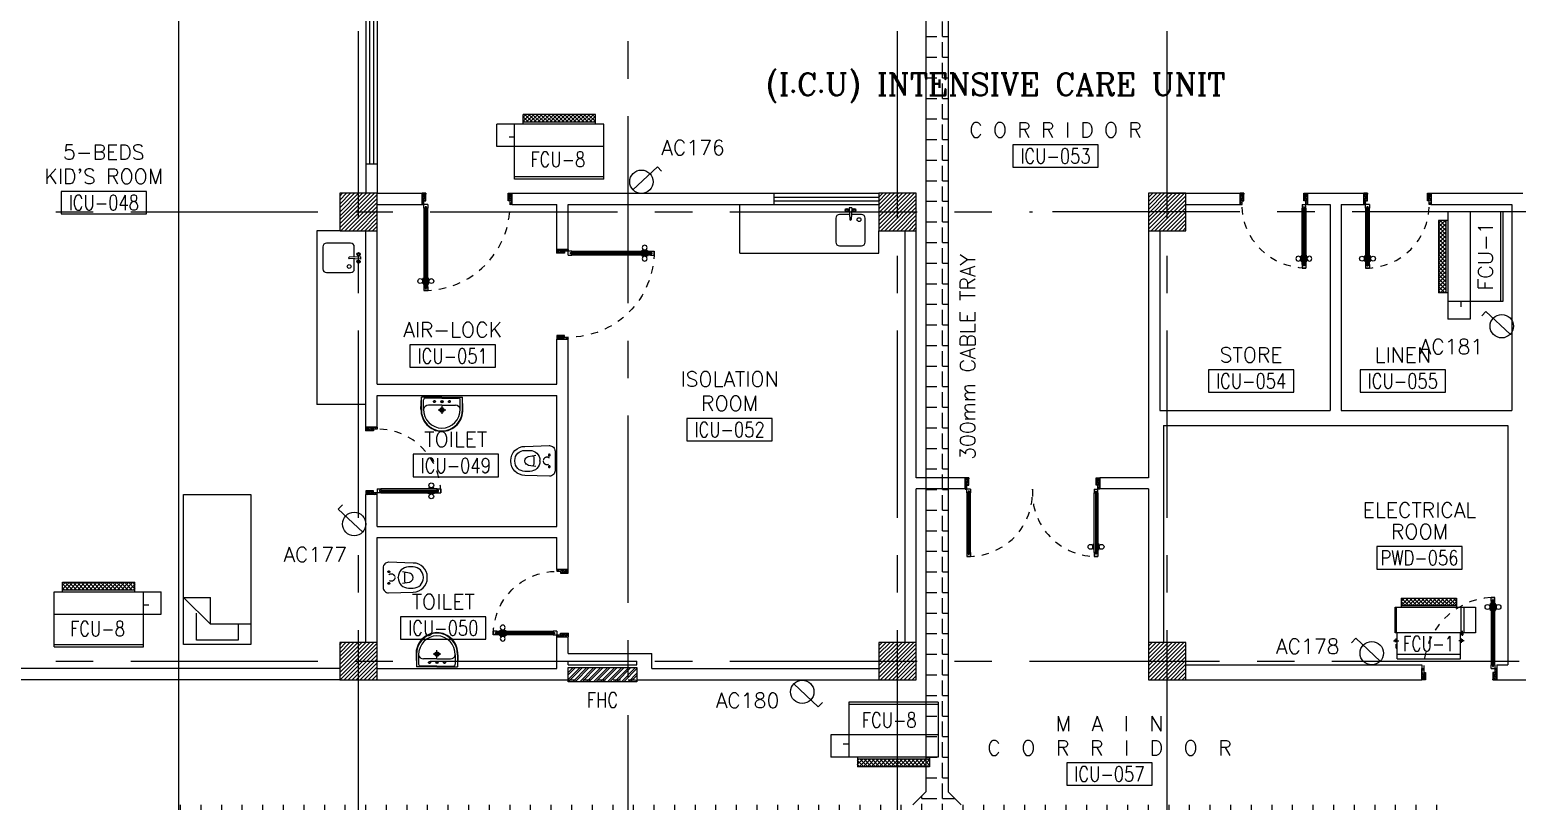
# Model space of a CAD drawing. Extents: x -0.4 to 91.9, y -1.1 to 78.4.
# Drawn here: x 55 to 74.86, y 35.1 to 45.4 of the extents above; entities that cross this region are included whole.
import ezdxf
from ezdxf.enums import TextEntityAlignment as Align

# ---------------------------------------------------------------- set-up
doc = ezdxf.new("R2010")
doc.units = 0
doc.header["$MEASUREMENT"] = 0
for name, pattern in [('CENTERX2', [4, 2.5, -0.5, 0.5, -0.5]), ('DASHED', [0.75, 0.5, -0.25]), ('HIDDEN', [0.375, 0.25, -0.125]), ('HIDDEN2', [0.1875, 0.125, -0.0625])]:
    doc.linetypes.add(name, pattern=pattern)
doc.layers.get('0').update_dxf_attribs({"color": 11, "linetype": 'CONTINUOUS'})
for name, color, linetype in [('ALM', 11, 'CONTINUOUS'), ('AXES', 11, 'CENTERX2'), ('COL', 11, 'CONTINUOUS'), ('DOOR', 11, 'CONTINUOUS'), ('E-SOCKETS', 4, 'CONTINUOUS'), ('E-TRAY', 2, 'CONTINUOUS'), ('FCU', 7, 'CONTINUOUS'), ('FHC', 11, 'CONTINUOUS'), ('FIX', 11, 'CONTINUOUS'), ('FUR', 11, 'CONTINUOUS'), ('HAT', 11, 'CONTINUOUS'), ('NON-MEDICAL', 11, 'CONTINUOUS'), ('RM-BOX', 11, 'CONTINUOUS'), ('RM-NAME', 11, 'CONTINUOUS'), ('RM-NO', 11, 'CONTINUOUS'), ('SUNI-FUR', 11, 'CONTINUOUS'), ('TEXTN', 2, 'CONTINUOUS'), ('WALL', 11, 'CONTINUOUS'), ('WIN', 11, 'CONTINUOUS')]:
    doc.layers.add(name, color=color, linetype=linetype)
doc.styles.add('ROMANC', font='romanc', dxfattribs={"height": 0.1})
doc.styles.add('ROMANS', font='ROMANS.shx', dxfattribs={"width": 0.6})
pattern_1 = [(0, (-275968.1855, -57293.01293), (0, 0.275), [0.2, -0.075]), (90, (-275968.1855, -57293.01293), (-0.275, 2e-17), [0.2, -0.075])]

# ---------------------------------------------------------------- blocks, each defined once
blk = doc.blocks.new('RM1')
at = {"layer": 'RM-BOX'}
blk.add_lwpolyline([(570, -200), (-570, -200), (-570, -500), (570, -500)], close=True, dxfattribs=at)
at = {"layer": 'RM-NAME', "style": 'ROMANS'}
for tag, p in [('ROOMNAME1', (0, 324)), ('ROOMNAME2', (0, 0))]:
    blk.add_attdef(tag, text='', height=200, dxfattribs=at).set_placement(p, align=Align.MIDDLE)
at = {"layer": 'RM-NO', "style": 'ROMANS', "width": 0.8}
blk.add_attdef('ROOMNO', text='', height=200, dxfattribs=at).set_placement((0, -350), align=Align.MIDDLE)
blk = doc.blocks.new('*X17')
at = {"color": 0}
for p, q in [((80579, 149522), (81047, 149990)), ((80579, 149575), (80994, 149990)), ((80579, 149628), (80941, 149990)), ((80579, 149681), (80888, 149990)), ((80579, 149734), (80835, 149990)), ((80579, 149787), (80782, 149990)), ((80579, 149840), (80729, 149990)), ((80579, 149893), (80676, 149990)), ((80579, 149946), (80623, 149990)), ((80600, 149490), (81079, 149969)), ((80653, 149490), (81079, 149916)), ((80706, 149490), (81079, 149863)), ((80759, 149490), (81079, 149810)), ((80812, 149490), (81079, 149757)), ((80865, 149490), (81079, 149704)), ((80918, 149490), (81079, 149651)), ((80971, 149490), (81079, 149598)), ((81024, 149490), (81079, 149545)), ((81077, 149490), (81079, 149492))]:
    blk.add_line(p, q, dxfattribs=at)
blk = doc.blocks.new('*X16')
at = {"color": 0}
for p, q in [((84179, 149516), (84653, 149990)), ((84179, 149569), (84600, 149990)), ((84179, 149622), (84547, 149990)), ((84179, 149675), (84494, 149990)), ((84179, 149728), (84441, 149990)), ((84179, 149781), (84388, 149990)), ((84179, 149834), (84335, 149990)), ((84179, 149887), (84282, 149990)), ((84179, 149940), (84229, 149990)), ((84206, 149490), (84679, 149963)), ((84259, 149490), (84679, 149910)), ((84312, 149490), (84679, 149857)), ((84365, 149490), (84679, 149804)), ((84418, 149490), (84679, 149751)), ((84471, 149490), (84679, 149698)), ((84524, 149490), (84679, 149645)), ((84577, 149490), (84679, 149592)), ((84630, 149490), (84679, 149539))]:
    blk.add_line(p, q, dxfattribs=at)
blk = doc.blocks.new('*X15')
at = {"color": 0}
for p, q in [((80579, 155515), (81054, 155990)), ((80579, 155568), (81001, 155990)), ((80579, 155621), (80948, 155990)), ((80579, 155674), (80895, 155990)), ((80579, 155727), (80842, 155990)), ((80579, 155780), (80789, 155990)), ((80579, 155833), (80736, 155990)), ((80579, 155886), (80683, 155990)), ((80579, 155939), (80630, 155990)), ((80607, 155490), (81079, 155962)), ((80660, 155490), (81079, 155909)), ((80713, 155490), (81079, 155856)), ((80766, 155490), (81079, 155803)), ((80819, 155490), (81079, 155750)), ((80872, 155490), (81079, 155697)), ((80925, 155490), (81079, 155644)), ((80978, 155490), (81079, 155591)), ((81031, 155490), (81079, 155538))]:
    blk.add_line(p, q, dxfattribs=at)
blk = doc.blocks.new('*X14')
at = {"color": 0}
for p, q in [((84179, 155509), (84660, 155990)), ((84179, 155562), (84607, 155990)), ((84179, 155615), (84554, 155990)), ((84179, 155668), (84501, 155990)), ((84179, 155721), (84448, 155990)), ((84179, 155774), (84395, 155990)), ((84179, 155827), (84342, 155990)), ((84179, 155880), (84289, 155990)), ((84179, 155933), (84236, 155990)), ((84179, 155986), (84183, 155990)), ((84213, 155490), (84679, 155956)), ((84266, 155490), (84679, 155903)), ((84319, 155490), (84679, 155850)), ((84372, 155490), (84679, 155796)), ((84426, 155490), (84679, 155743)), ((84479, 155490), (84679, 155690)), ((84532, 155490), (84679, 155637)), ((84585, 155490), (84679, 155584)), ((84638, 155490), (84679, 155531))]:
    blk.add_line(p, q, dxfattribs=at)
blk = doc.blocks.new('COL50')
at = {"layer": 'COL'}
blk.add_lwpolyline([(-250, 250), (-250, -250), (250, -250), (250, 250)], close=True, dxfattribs=at)
blk = doc.blocks.new('DOOR90')
at = {"layer": 'DOOR', "color": 0, "linetype": 'ByBlock'}
for p, q in [((-150, 0), (-150, -25)), ((-150, 0), (0, 0)), ((0, -50), (0, 0)), ((-1000, -25), (-1000, -75)), ((-1000, -75), (-1000, -25)), ((-950, -25), (-1000, -25)), ((-950, -75), (-1000, -75)), ((-970, -42), (-970, -58)), ((-950, -42), (-970, -42)), ((-950, -58), (-970, -58)), ((-950, -25), (-950, -42)), ((-950, -58), (-950, -75)), ((-918, -25), (-918, -18)), ((-828, -18), (-918, -18)), ((-918, -75), (-918, -82)), ((-828, -82), (-918, -82)), ((-905, -18), (-905, -9)), ((-905, -9), (-840, -9)), ((-905, -18), (-840, -18)), ((-905, -82), (-905, -91)), ((-905, -82), (-840, -82)), ((-905, -91), (-840, -91)), ((-840, -18), (-840, -9)), ((-840, -82), (-840, -91)), ((-828, -25), (-828, -18)), ((-828, -75), (-828, -82)), ((-200, -42), (-200, -25)), ((-200, -25), (-150, -25)), ((-180, -42), (-200, -42)), ((-200, -75), (-200, -58)), ((-200, -58), (-180, -58)), ((-150, -75), (-200, -75)), ((-180, -58), (-180, -42)), ((-150, -75), (-150, -25)), ((-150, -25), (-100, -25)), ((-100, -25), (-100, -50)), ((-100, -50), (0, -50)), ((-150, -900), (-150, -875)), ((-150, -875), (-100, -875)), ((0, -900), (-150, -900)), ((-150, -900), (0, -900)), ((-100, -850), (0, -850)), ((-100, -875), (-100, -850)), ((0, -850), (0, -900))]:
    blk.add_line(p, q, dxfattribs=at)
at = {"layer": 'DOOR', "color": 9, "linetype": 'ByBlock'}
for p, q in [((0, -50), (-114, 0)), ((0, -50), (-40, 0)), ((0, -50), (-100, -37)), ((0, -850), (-114, -900)), ((0, -850), (-100, -863)), ((0, -850), (-40, -900))]:
    blk.add_line(p, q, dxfattribs=at)
at = {"layer": 'DOOR', "linetype": 'ByBlock'}
for p, q in [((-200, -25), (-950, -25)), ((-200, -42), (-950, -42)), ((-200, -58), (-950, -58)), ((-950, -75), (-200, -75))]:
    blk.add_line(p, q, dxfattribs=at)
at = {"layer": 'DOOR', "color": 0, "linetype": 'ByBlock'}
for centre in [(-873, 24), (-873, -124)]:
    blk.add_circle(centre, 32.4, dxfattribs=at)
at = {"layer": 'DOOR', "color": 9, "linetype": 'ByBlock'}
for centre, radius, start, end in [((0, -50), 154, 161.1053, 166.2858), ((0, -50), 134, 158.1598, 169.28), ((0, -50), 94.4, 148.0182, 180), ((0, -50), 74.4, 137.7764, 180), ((0, -50), 114, 154.0838, 167.3774), ((0, -50), 54.4, 113.2074, 180), ((0, -50), 34.4, 90, 180), ((0, -50), 14.4, 90, 180), ((0, -850), 154, 193.7142, 198.8947), ((0, -850), 134, 190.72, 201.8402), ((0, -850), 94.4, 180, 211.9818), ((0, -850), 74.4, 180, 222.2236), ((0, -850), 54.4, 180, 246.7926), ((0, -850), 34.4, 180, 270), ((0, -850), 14.4, 180, 270)]:
    blk.add_arc(centre, radius, start, end, dxfattribs=at)
at = {"layer": 'DOOR', "linetype": 'HIDDEN', "ltscale": 0.5}
blk.add_arc((-150, -25), 850, 180, 270, dxfattribs=at)
blk = doc.blocks.new('A$C272A55A0')
at = {"layer": 'DOOR', "color": 0, "linetype": 'ByBlock'}
for p, q in [((0, 900), (0, 1050)), ((50, 1050), (0, 1050)), ((50, 950), (50, 1050)), ((1750, 950), (1750, 1050)), ((1750, 1050), (1800, 1050)), ((1800, 1050), (1800, 900)), ((0, 900), (25, 900)), ((25, 950), (50, 950)), ((25, 900), (25, 950)), ((75, 900), (25, 900)), ((25, 850), (25, 900)), ((42, 850), (25, 850)), ((58, 870), (42, 870)), ((42, 870), (42, 850)), ((58, 850), (58, 870)), ((75, 850), (58, 850)), ((75, 900), (75, 850)), ((1725, 900), (1775, 900)), ((1725, 900), (1725, 850)), ((1725, 850), (1742, 850)), ((1742, 870), (1758, 870)), ((1742, 850), (1742, 870)), ((1775, 950), (1750, 950)), ((1758, 870), (1758, 850)), ((1758, 850), (1775, 850)), ((1775, 900), (1775, 950)), ((1800, 900), (1775, 900)), ((1775, 850), (1775, 900)), ((25, 50), (42, 50)), ((25, 50), (25, 0)), ((25, 0), (75, 0)), ((75, 0), (25, 0)), ((42, 50), (42, 30)), ((42, 30), (58, 30)), ((58, 50), (75, 50)), ((58, 50), (58, 30)), ((75, 50), (75, 0)), ((1718, 160), (1709, 160)), ((1709, 95), (1709, 160)), ((1718, 95), (1709, 95)), ((1725, 173), (1718, 173)), ((1718, 173), (1718, 83)), ((1718, 95), (1718, 160)), ((1725, 83), (1718, 83)), ((1742, 50), (1725, 50)), ((1725, 50), (1725, 0)), ((1775, 0), (1725, 0)), ((1725, 0), (1775, 0)), ((1742, 50), (1742, 30)), ((1758, 30), (1742, 30)), ((1775, 50), (1758, 50)), ((1758, 50), (1758, 30)), ((1775, 173), (1782, 173)), ((1775, 83), (1782, 83)), ((1775, 50), (1775, 0)), ((1782, 173), (1782, 83)), ((1782, 160), (1791, 160)), ((1782, 95), (1782, 160)), ((1782, 95), (1791, 95)), ((1791, 95), (1791, 160))]:
    blk.add_line(p, q, dxfattribs=at)
at = {"layer": 'DOOR', "color": 9, "linetype": 'ByBlock'}
for p, q in [((50, 1050), (0, 1010)), ((50, 1050), (0, 937)), ((50, 1050), (37, 950)), ((1750, 1050), (1800, 1010)), ((1750, 1050), (1800, 937)), ((1750, 1050), (1763, 950))]:
    blk.add_line(p, q, dxfattribs=at)
at = {"layer": 'DOOR', "linetype": 'ByBlock'}
for p, q in [((25, 850), (25, 50)), ((42, 850), (42, 50)), ((58, 850), (58, 50)), ((75, 50), (75, 850)), ((1725, 50), (1725, 850)), ((1742, 850), (1742, 50)), ((1758, 850), (1758, 50)), ((1775, 850), (1775, 50))]:
    blk.add_line(p, q, dxfattribs=at)
at = {"layer": 'DOOR', "color": 0, "linetype": 'ByBlock'}
for centre in [(1676, 128), (1824, 128)]:
    blk.add_circle(centre, 32.4, dxfattribs=at)
at = {"layer": 'DOOR', "color": 9, "linetype": 'ByBlock'}
for centre, radius, start, end in [((50, 1050), 54.4, 203.2074, 270), ((50, 1050), 74.4, 227.7764, 270), ((50, 1050), 34.4, 180, 270), ((50, 1050), 14.4, 180, 270), ((1750, 1050), 14.4, 270, 0), ((1750, 1050), 34.4, 270, 0), ((1750, 1050), 54.4, 270, 336.7926), ((1750, 1050), 74.4, 270, 312.2236), ((50, 1050), 94.4, 238.0182, 270), ((50, 1050), 114, 244.0838, 257.3774), ((50, 1050), 134, 248.1598, 259.28), ((50, 1050), 154, 251.1053, 256.2858), ((1750, 1050), 94.4, 270, 301.9818), ((1750, 1050), 114, 282.6226, 295.9162), ((1750, 1050), 134, 280.72, 291.8402), ((1750, 1050), 154, 283.7142, 288.8947)]:
    blk.add_arc(centre, radius, start, end, dxfattribs=at)
at = {"layer": 'DOOR', "linetype": 'HIDDEN', "ltscale": 0.5}
for centre, start, end in [((50, 851), 268.3174, 3.2965), ((1750, 851), 176.7035, 271.6826)]:
    blk.add_arc(centre, 851, start, end, dxfattribs=at)
at = {"layer": 'WALL', "linetype": 'ByBlock'}
blk.add_line((1800, 900), (1800, 1050), dxfattribs=at)
blk = doc.blocks.new('*X44')
at = {"color": 0}
for p, q in [((73379, 149535), (73834, 149990)), ((73379, 149588), (73781, 149990)), ((73379, 149641), (73728, 149990)), ((73379, 149694), (73675, 149990)), ((73379, 149747), (73622, 149990)), ((73379, 149800), (73569, 149990)), ((73379, 149853), (73516, 149990)), ((73379, 149906), (73463, 149990)), ((73379, 149959), (73410, 149990)), ((73387, 149490), (73879, 149982)), ((73440, 149490), (73879, 149929)), ((73493, 149490), (73879, 149876)), ((73546, 149490), (73879, 149822)), ((73599, 149490), (73879, 149769)), ((73653, 149490), (73879, 149716)), ((73706, 149490), (73879, 149663)), ((73759, 149490), (73879, 149610)), ((73812, 149490), (73879, 149557)), ((73865, 149490), (73879, 149504))]:
    blk.add_line(p, q, dxfattribs=at)
blk = doc.blocks.new('*X41')
at = {"color": 0}
for p, q in [((73379, 155527), (73842, 155990)), ((73379, 155580), (73789, 155990)), ((73379, 155633), (73736, 155990)), ((73379, 155686), (73683, 155990)), ((73379, 155739), (73629, 155990)), ((73379, 155793), (73576, 155990)), ((73379, 155846), (73523, 155990)), ((73379, 155899), (73470, 155990)), ((73379, 155952), (73417, 155990)), ((73395, 155490), (73879, 155974)), ((73448, 155490), (73879, 155921)), ((73501, 155490), (73879, 155868)), ((73554, 155490), (73879, 155815)), ((73607, 155490), (73879, 155762)), ((73660, 155490), (73879, 155709)), ((73713, 155490), (73879, 155656)), ((73766, 155490), (73879, 155603)), ((73819, 155490), (73879, 155550)), ((73872, 155490), (73879, 155497))]:
    blk.add_line(p, q, dxfattribs=at)
blk = doc.blocks.new('DOOR100')
at = {"layer": 'DOOR', "color": 0, "linetype": 'ByBlock'}
for p, q in [((-82, 1205), (-91, 1205)), ((-91, 1205), (-91, 1140)), ((-75, 1218), (-82, 1218)), ((-82, 1128), (-82, 1218)), ((-82, 1205), (-82, 1140)), ((-25, 1300), (-75, 1300)), ((-75, 1300), (-25, 1300)), ((-75, 1250), (-75, 1300)), ((-58, 1250), (-75, 1250)), ((-42, 1270), (-58, 1270)), ((-58, 1250), (-58, 1270)), ((-42, 1250), (-42, 1270)), ((-25, 1250), (-42, 1250)), ((-25, 1250), (-25, 1300)), ((-25, 1218), (-18, 1218)), ((-18, 1128), (-18, 1218)), ((-18, 1205), (-9, 1205)), ((-18, 1205), (-18, 1140)), ((-9, 1205), (-9, 1140)), ((-82, 1140), (-91, 1140)), ((-75, 1128), (-82, 1128)), ((-25, 1128), (-18, 1128)), ((-18, 1140), (-9, 1140)), ((-75, 200), (-58, 200)), ((-75, 150), (-75, 200)), ((-58, 200), (-58, 180)), ((-42, 200), (-25, 200)), ((-42, 180), (-42, 200)), ((-25, 200), (-25, 150)), ((-1200, 0), (-1200, 150)), ((-1200, 150), (-1175, 150)), ((-1200, 150), (-1200, 0)), ((-1150, 0), (-1200, 0)), ((-1175, 150), (-1175, 100)), ((-1175, 100), (-1150, 100)), ((-1150, 100), (-1150, 0)), ((-75, 150), (-25, 150)), ((-58, 180), (-42, 180)), ((-50, 100), (-50, 0)), ((-25, 100), (-50, 100)), ((-50, 0), (0, 0)), ((0, 150), (-25, 150)), ((-25, 150), (-25, 100)), ((0, 150), (0, 0))]:
    blk.add_line(p, q, dxfattribs=at)
at = {"layer": 'DOOR', "linetype": 'ByBlock'}
for p, q in [((-75, 1250), (-75, 200)), ((-58, 200), (-58, 1250)), ((-42, 200), (-42, 1250)), ((-25, 200), (-25, 1250)), ((0, 0), (0, 150))]:
    blk.add_line(p, q, dxfattribs=at)
at = {"layer": 'DOOR', "color": 9, "linetype": 'ByBlock'}
for p, q in [((-1150, 0), (-1200, 114)), ((-1150, 0), (-1200, 40)), ((-1150, 0), (-1163, 100)), ((-50, 0), (0, 114)), ((-50, 0), (-37, 100)), ((-50, 0), (0, 40))]:
    blk.add_line(p, q, dxfattribs=at)
at = {"layer": 'DOOR', "color": 0, "linetype": 'ByBlock'}
for centre in [(-124, 1173), (24, 1173)]:
    blk.add_circle(centre, 32.4, dxfattribs=at)
at = {"layer": 'DOOR', "linetype": 'HIDDEN', "ltscale": 0.5}
blk.add_arc((-25, 150), 1150, 90, 180.0001, dxfattribs=at)
at = {"layer": 'DOOR', "color": 9, "linetype": 'ByBlock'}
for centre, radius, start, end in [((-1150, 0), 154, 103.7142, 108.8947), ((-1150, 0), 134, 100.72, 111.8402), ((-1150, 0), 94.4, 90, 121.9818), ((-1150, 0), 74.4, 90, 132.2236), ((-1150, 0), 54.4, 90, 156.7926), ((-1150, 0), 34.4, 90, 180), ((-1150, 0), 14.4, 90, 180), ((-50, 0), 94.4, 58.0182, 90), ((-50, 0), 74.4, 47.7764, 90), ((-50, 0), 54.4, 23.2074, 90), ((-50, 0), 34.4, 0, 90), ((-50, 0), 14.4, 0, 90), ((-50, 0), 134, 68.1598, 79.28), ((-50, 0), 114, 64.0838, 77.3774), ((-50, 0), 154, 71.1053, 76.2858)]:
    blk.add_arc(centre, radius, start, end, dxfattribs=at)
blk = doc.blocks.new('DOOR-10')
at = {"layer": 'DOOR', "color": 0, "linetype": 'ByBlock'}
for p, q in [((-83, 1005), (-92, 1005)), ((-92, 1005), (-92, 940)), ((-76, 1018), (-83, 1018)), ((-83, 928), (-83, 1018)), ((-83, 1005), (-83, 940)), ((-26, 1100), (-76, 1100)), ((-76, 1100), (-26, 1100)), ((-76, 1050), (-76, 1100)), ((-59, 1050), (-76, 1050)), ((-43, 1070), (-59, 1070)), ((-59, 1050), (-59, 1070)), ((-43, 1050), (-43, 1070)), ((-26, 1050), (-43, 1050)), ((-26, 1050), (-26, 1100)), ((-26, 1018), (-18, 1018)), ((-18, 928), (-18, 1018)), ((-18, 1005), (-9, 1005)), ((-18, 1005), (-18, 940)), ((-9, 1005), (-9, 940)), ((-83, 940), (-92, 940)), ((-76, 928), (-83, 928)), ((-26, 928), (-18, 928)), ((-18, 940), (-9, 940)), ((-76, 200), (-59, 200)), ((-76, 150), (-76, 200)), ((-59, 200), (-59, 180)), ((-43, 200), (-26, 200)), ((-43, 180), (-43, 200)), ((-26, 200), (-26, 150)), ((-1001, 0), (-1001, 150)), ((-1001, 150), (-976, 150)), ((-1001, 150), (-1001, 0)), ((-951, 0), (-1001, 0)), ((-976, 150), (-976, 100)), ((-976, 100), (-951, 100)), ((-951, 100), (-951, 0)), ((-76, 150), (-26, 150)), ((-59, 180), (-43, 180)), ((-51, 100), (-51, 0)), ((-26, 100), (-51, 100)), ((-51, 0), (-1, 0)), ((-1, 150), (-26, 150)), ((-26, 150), (-26, 100))]:
    blk.add_line(p, q, dxfattribs=at)
at = {"layer": 'DOOR', "linetype": 'ByBlock'}
for p, q in [((-76, 1050), (-76, 200)), ((-59, 200), (-59, 1050)), ((-43, 200), (-43, 1050)), ((-26, 200), (-26, 1050))]:
    blk.add_line(p, q, dxfattribs=at)
at = {"layer": 'DOOR', "color": 9, "linetype": 'ByBlock'}
for p, q in [((-951, 0), (-1001, 114)), ((-951, 0), (-1001, 40)), ((-951, 0), (-964, 100)), ((-51, 0), (-1, 114)), ((-51, 0), (-37, 100)), ((-51, 0), (-1, 40)), ((-1, 0), (-1, 150))]:
    blk.add_line(p, q, dxfattribs=at)
at = {"layer": 'DOOR', "color": 0, "linetype": 'ByBlock'}
for centre in [(-124, 973), (23, 973)]:
    blk.add_circle(centre, 32.4, dxfattribs=at)
at = {"layer": 'DOOR', "linetype": 'HIDDEN', "ltscale": 0.5}
blk.add_arc((-23, 149), 952, 93.1482, 179.9482, dxfattribs=at)
at = {"layer": 'DOOR', "color": 9, "linetype": 'ByBlock'}
for centre, radius, start, end in [((-951, 0), 154, 103.7142, 108.8947), ((-951, 0), 134, 100.72, 111.8402), ((-951, 0), 94.4, 90, 121.9818), ((-951, 0), 74.4, 90, 132.2236), ((-951, 0), 54.4, 90, 156.7926), ((-951, 0), 34.4, 90, 180), ((-951, 0), 14.4, 90, 180), ((-51, 0), 94.4, 58.0182, 90), ((-51, 0), 74.4, 47.7764, 90), ((-51, 0), 54.4, 23.2074, 90), ((-51, 0), 34.4, 0, 90), ((-51, 0), 14.4, 0, 90), ((-51, 0), 134, 68.1598, 79.28), ((-51, 0), 114, 64.0838, 77.3774), ((-51, 0), 154, 71.1053, 76.2858)]:
    blk.add_arc(centre, radius, start, end, dxfattribs=at)
blk = doc.blocks.new('WC1')
at = {"layer": 'FIX', "lineweight": 20}
for p, q in [((-210, 204), (-538, 194)), ((-727, 5), (-727, -5)), ((-674, 5), (-674, -5)), ((-534, 24), (-540, 0)), ((-540, 0), (-534, -24)), ((-475, 141), (-538, 141)), ((-395, 76), (-490, 60)), ((-339, 5), (-339, -5)), ((-538, -141), (-475, -141)), ((-538, -194), (-210, -204)), ((-490, -60), (-395, -76))]:
    blk.add_line(p, q, dxfattribs=at)
at = {"layer": 'FIX', "linetype": 'Continuous', "lineweight": 20}
blk.add_line((-420, -47), (-420, 45), dxfattribs=at)
at = {"layer": 'FIX', "lineweight": 20}
blk.add_lwpolyline([(-213, -204), (-210, -204, 0.414214), (-137, -131), (-137, 0), (-137, 131, 0.414214), (-210, 204)], format="xyb", dxfattribs=at)
at = {"layer": 'FIX', "linetype": 'HIDDEN2', "lineweight": 20, "ltscale": 0.3}
blk.add_circle((-245, 0), 49.8, dxfattribs=at)
at = {"layer": 'FIX', "linetype": 'HIDDEN', "lineweight": 20, "ltscale": 0.05}
for centre in [(-213, 78), (-213, -77)]:
    blk.add_circle(centre, 11.6, dxfattribs=at)
at = {"layer": 'FIX', "lineweight": 20}
for centre, radius, start, end in [((-538, 5), 189, 90, 180), ((-538, 5), 136, 90, 180), ((-473, -7), 68.2, 128.9242, 152.8468), ((-464, -18), 82, 108.496, 128.9242), ((-475, 5), 136, 360, 90), ((-538, -5), 189, 180, 270), ((-538, -5), 136, 180, 270), ((-473, 7), 68.2, 207.1532, 231.0758), ((-464, 18), 82, 231.0758, 251.504), ((-475, -5), 136, 270, 0)]:
    blk.add_arc(centre, radius, start, end, dxfattribs=at)
at = {"layer": 'FIX', "linetype": 'Continuous', "lineweight": 20}
for centre, start, end in [((-443, 46), 357.6662, 91.6121), ((-442, -46), 268.3879, 2.3338)]:
    blk.add_arc(centre, 22.3, start, end, dxfattribs=at)
blk = doc.blocks.new('LAV1')
at = {"layer": 'FIX', "linetype": 'ByBlock', "ltscale": 0.3}
for p, q in [((-280, 210), (-275, 50)), ((-245, 210), (-245, 85)), ((245, 210), (245, 85)), ((280, 210), (275, 50)), ((0, 60), (-220, 60)), ((0, 60), (220, 60))]:
    blk.add_line(p, q, dxfattribs=at)
at = {"layer": 'FIX', "linetype": 'Continuous', "lineweight": 20}
for p, q in [((-275, 210), (-275, 50)), ((275, 210), (275, 50)), ((0, 50), (-275, 50)), ((0, 50), (-252, 50)), ((0, 155), (-181, 155)), ((0, 155), (181, 155)), ((0, 50), (252, 50)), ((0, 50), (275, 50))]:
    blk.add_line(p, q, dxfattribs=at)
at = {"layer": 'FIX', "linetype": 'DASHED', "lineweight": 20, "ltscale": 0.05}
for p, q in [((50, 220), (-50, 220)), ((0, 170), (0, 270)), ((0, 170), (0, 270))]:
    blk.add_line(p, q, dxfattribs=at)
at = {"layer": 'FIX', "lineweight": 20}
for p, q in [((16, 107), (-15, 107)), ((0, 92), (0, 123))]:
    blk.add_line(p, q, dxfattribs=at)
for centre, radius in [((0, 220), 29.5), ((0, 220), 22.5), ((0, 107), 15.5)]:
    blk.add_circle(centre, radius, dxfattribs=at)
at = {"layer": 'FIX', "linetype": 'HIDDEN', "lineweight": 20, "ltscale": 0.05}
for centre in [(-100, 107), (100, 107)]:
    blk.add_circle(centre, 12.4, dxfattribs=at)
at = {"layer": 'FIX', "linetype": 'ByBlock', "ltscale": 0.3}
for centre, radius, start, end in [((7, 220), 287, 91.3776, 182.0064), ((-7, 220), 287, 357.9936, 88.6224), ((-220, 85), 24.9, 179.7021, 269.9486), ((220, 85), 24.9, 270.0514, 0.2979)]:
    blk.add_arc(centre, radius, start, end, dxfattribs=at)
at = {"layer": 'FIX', "linetype": 'Continuous', "lineweight": 20}
for centre, radius, start, end in [((8, 217), 283, 91.6988, 181.351), ((8, 212), 253, 91.7328, 180.4884), ((-8, 217), 283, 358.649, 88.3012), ((-8, 212), 253, 359.5116, 88.2672), ((-179, 222), 66.9, 190.2006, 268.0786), ((179, 222), 66.9, 271.9214, 349.7994)]:
    blk.add_arc(centre, radius, start, end, dxfattribs=at)
blk = doc.blocks.new('*X209')
at = {"color": 0}
for p, q in [((-750, 2538), (-672, 2616)), ((-750, 2591), (-725, 2616)), ((-660, 2516), (-750, 2606)), ((-719, 2516), (-619, 2616)), ((-607, 2516), (-707, 2616)), ((-666, 2516), (-566, 2616)), ((-554, 2516), (-654, 2616)), ((-613, 2516), (-513, 2616)), ((-501, 2516), (-601, 2616)), ((-560, 2516), (-460, 2616)), ((-448, 2516), (-548, 2616)), ((-507, 2516), (-407, 2616)), ((-394, 2516), (-494, 2616)), ((-454, 2516), (-354, 2616)), ((-341, 2516), (-441, 2616)), ((-401, 2516), (-301, 2616)), ((-288, 2516), (-388, 2616)), ((-348, 2516), (-248, 2616)), ((-235, 2516), (-335, 2616)), ((-295, 2516), (-195, 2616)), ((-182, 2516), (-282, 2616)), ((-242, 2516), (-142, 2616)), ((-129, 2516), (-229, 2616)), ((-189, 2516), (-89, 2616)), ((-76, 2516), (-176, 2616)), ((-136, 2516), (-36, 2616)), ((-23, 2516), (-123, 2616)), ((-83, 2516), (17, 2616)), ((30, 2516), (-70, 2616)), ((-30, 2516), (70, 2616)), ((83, 2516), (-17, 2616)), ((23, 2516), (123, 2616)), ((136, 2516), (36, 2616)), ((76, 2516), (176, 2616)), ((189, 2516), (89, 2616)), ((129, 2516), (215, 2601)), ((215, 2543), (142, 2616)), ((215, 2596), (195, 2616)), ((-713, 2516), (-750, 2553)), ((182, 2516), (215, 2548))]:
    blk.add_line(p, q, dxfattribs=at)
blk = doc.blocks.new('*X190')
at = {"color": 0}
for p, q in [((16890, -2467), (16943, -2414)), ((16890, -2520), (16990, -2420)), ((16990, -2565), (16890, -2465)), ((16890, -2573), (16990, -2473)), ((16990, -2619), (16890, -2519)), ((16890, -2626), (16990, -2526)), ((16990, -2672), (16890, -2572)), ((16890, -2679), (16990, -2579)), ((16990, -2512), (16892, -2414)), ((16990, -2459), (16945, -2414)), ((16990, -2725), (16890, -2625)), ((16890, -2732), (16990, -2632)), ((16990, -2778), (16890, -2678)), ((16890, -2785), (16990, -2685)), ((16990, -2831), (16890, -2731)), ((16890, -2838), (16990, -2738)), ((16990, -2884), (16890, -2784)), ((16890, -2891), (16990, -2791)), ((16990, -2937), (16890, -2837)), ((16890, -2944), (16990, -2844)), ((16990, -2990), (16890, -2890)), ((16890, -2997), (16990, -2897)), ((16990, -3043), (16890, -2943)), ((16890, -3050), (16990, -2950)), ((16990, -3096), (16890, -2996)), ((16890, -3103), (16990, -3003)), ((16990, -3149), (16890, -3049)), ((16944, -3155), (16890, -3102)), ((16892, -3155), (16990, -3056)), ((16945, -3155), (16990, -3109))]:
    blk.add_line(p, q, dxfattribs=at)
blk = doc.blocks.new('WHE06')
at = {"color": 2}
for p, q in [((689, 621), (346, 621)), ((346, 621), (346, 469)), ((689, 469), (689, 621)), ((60, -422), (60, 422)), ((212, 437), (269, 437)), ((232, 452), (232, 422)), ((232, 452), (252, 452)), ((242, 472), (242, 399)), ((252, 452), (252, 422)), ((305, 448), (373, 448)), ((321, 458), (321, 438)), ((321, 458), (346, 458)), ((321, 438), (346, 438)), ((346, 430), (689, 430)), ((811, 371), (689, 371)), ((711, -371), (711, 371)), ((811, -371), (811, 371)), ((811, -371), (689, -371)), ((142, -437), (142, -422)), ((142, -437), (197, -437)), ((197, -437), (197, -422)), ((221, -437), (269, -437)), ((232, -452), (232, -422)), ((232, -452), (252, -452)), ((242, -472), (242, -399)), ((252, -452), (252, -422)), ((346, -430), (689, -430))]:
    blk.add_line(p, q, dxfattribs=at)
at = {"color": 6}
for p, q in [((0, -422), (0, 422)), ((0, 422), (346, 422)), ((346, 469), (346, -451)), ((689, 469), (346, 469)), ((689, -451), (689, 469)), ((0, -422), (346, -422)), ((346, -451), (689, -451))]:
    blk.add_line(p, q, dxfattribs=at)
at = {"color": 2}
blk.add_blockref('*X190', (-16179, 2784), dxfattribs=at)
blk = doc.blocks.new('*X188')
at = {"color": 0}
for p, q in [((-750, 2538), (-672, 2616)), ((-750, 2591), (-725, 2616)), ((-660, 2516), (-750, 2606)), ((-719, 2516), (-619, 2616)), ((-607, 2516), (-707, 2616)), ((-666, 2516), (-566, 2616)), ((-554, 2516), (-654, 2616)), ((-613, 2516), (-513, 2616)), ((-501, 2516), (-601, 2616)), ((-560, 2516), (-460, 2616)), ((-448, 2516), (-548, 2616)), ((-507, 2516), (-407, 2616)), ((-394, 2516), (-494, 2616)), ((-454, 2516), (-354, 2616)), ((-341, 2516), (-441, 2616)), ((-401, 2516), (-301, 2616)), ((-288, 2516), (-388, 2616)), ((-348, 2516), (-248, 2616)), ((-235, 2516), (-335, 2616)), ((-295, 2516), (-195, 2616)), ((-182, 2516), (-282, 2616)), ((-242, 2516), (-142, 2616)), ((-129, 2516), (-229, 2616)), ((-189, 2516), (-89, 2616)), ((-76, 2516), (-176, 2616)), ((-136, 2516), (-36, 2616)), ((-23, 2516), (-123, 2616)), ((-83, 2516), (17, 2616)), ((30, 2516), (-70, 2616)), ((-30, 2516), (70, 2616)), ((83, 2516), (-17, 2616)), ((23, 2516), (123, 2616)), ((136, 2516), (36, 2616)), ((76, 2516), (176, 2616)), ((189, 2516), (89, 2616)), ((129, 2516), (215, 2601)), ((215, 2543), (142, 2616)), ((215, 2596), (195, 2616)), ((-713, 2516), (-750, 2553)), ((182, 2516), (215, 2548))]:
    blk.add_line(p, q, dxfattribs=at)
blk = doc.blocks.new('WAP16')
at = {"color": 6}
for p, q in [((-597, 0), (-597, -737)), ((-597, 0), (597, 0)), ((597, 0), (597, -737)), ((-597, -437), (597, -437)), ((-597, -737), (597, -737))]:
    blk.add_line(p, q, dxfattribs=at)
at = {"color": 2}
for p, q in [((-597, -32), (597, -32)), ((597, -437), (835, -437)), ((835, -437), (835, -737)), ((-482, -737), (-482, -862)), ((-482, -762), (482, -762)), ((482, -737), (482, -862)), ((597, -737), (835, -737)), ((-482, -862), (482, -862))]:
    blk.add_line(p, q, dxfattribs=at)
at = {"color": 7}
blk.add_line((597, -562), (670, -562), dxfattribs=at)
at = {"color": 2}
blk.add_blockref('*X188', (268, -3378), dxfattribs=at)

msp = doc.modelspace()

# ---------------------------------------------------------------- hatches: boundary and pattern name
at = {"layer": 'FHC', "linetype": 'ByBlock', "ltscale": 0.3}
h = msp.add_hatch(dxfattribs=at)
h.set_pattern_fill('ANSI32', color=11, scale=0.175, style=0)
h.set_pattern_definition([(45, (-170.00618, 5.643995), (-0.046403883, 0.046403883), []), (45, (-169.975246, 5.643995), (-0.046403883, 0.046403883), [])])
h.paths.add_polyline_path([(63.11, 36.695), (63.11, 36.885), (62.19, 36.885), (62.19, 36.695)])
h.paths.add_polyline_path([(61.9774, 36.2739), (61.9774, 36.6947), (62.2399, 36.6947), (62.2399, 36.2739)], flags=9)
at = {"layer": 'HAT', "linetype": 'ByBlock'}
h = msp.add_hatch(dxfattribs=at)
h.set_pattern_fill('ANGLE', color=256, style=0)
h.set_pattern_definition(pattern_1)
h.paths.add_polyline_path([(66.9649, 36.97), (67.2649, 36.97), (67.2649, 39.27), (66.9649, 39.27)])
h.paths.add_polyline_path([(67.2649, 39.27), (67.2649, 39.42), (66.9649, 39.42), (66.9649, 39.27)])
h.paths.add_polyline_path([(66.9649, 39.42), (67.2649, 39.42), (67.2649, 42.97), (66.9649, 42.97)])
h.paths.add_polyline_path([(66.9649, 42.97), (67.2649, 42.97), (67.2649, 45.62), (66.9649, 45.62)])
h.paths.add_polyline_path([(67.2649, 45.62), (67.2649, 45.77), (66.9649, 45.77), (66.9649, 45.62)])
h.paths.add_polyline_path([(66.9649, 45.77), (67.2649, 45.77), (67.2649, 48.3277), (67.2458, 48.3072), (67.1467, 48.3995, -0.3279295), (66.9649, 48.365)])
h.paths.add_polyline_path([(64.2749, 44.3121), (71.5178, 44.3121), (71.5178, 44.9978), (64.2749, 44.9978)], flags=9)
h = msp.add_hatch(dxfattribs=at)
h.set_pattern_fill('ANGLE', color=256, style=0)
h.set_pattern_definition(pattern_1)
h.paths.add_polyline_path([(59.39, 34.4506), (59.39, 35.0506), (56.99, 35.0506), (56.99, 34.4506)])
h.paths.add_polyline_path([(62.99, 34.4506), (62.99, 35.0506), (59.39, 35.0506), (59.39, 34.4506)])
h.paths.add_polyline_path([(66.59, 34.4506), (66.59, 35.0506), (62.99, 35.0506), (62.99, 34.4506)])
h.paths.add_polyline_path([(70.19, 34.4506), (70.19, 35.0506), (67.4374, 35.0506), (67.2649, 35.2231), (67.2649, 36.97), (66.9649, 36.97), (66.9649, 35.2231), (66.7924, 35.0506), (66.59, 35.0506), (66.59, 34.4506)])
h.paths.add_polyline_path([(73.7434, 34.4506), (74.0391, 34.155), (74.0391, 33.3989), (74.415, 33.3989), (74.415, 33.47), (74.415, 33.52), (74.465, 33.52), (74.465, 33.57), (74.44, 33.57), (74.44, 33.67), (74.49, 33.67), (74.6391, 33.67), (74.6391, 34.4035), (73.9919, 35.0506), (70.19, 35.0506), (70.19, 34.4506)])

# ---------------------------------------------------------------- linework, layer by layer
at = {"layer": 'ALM', "linetype": 'ByBlock'}
msp.add_line((66.34, 36.72), (66.59, 36.72), dxfattribs=at)
msp.add_line((66.34, 36.72), (66.59, 36.72), dxfattribs=at)
at = {"layer": 'AXES'}
for p, q in [((59.39, -1.1143), (59.39, 77.6984)), ((66.59, -1.1143), (66.59, 77.6984)), ((66.59, -1.1143), (66.59, 77.6984)), ((70.19, -1.1143), (70.19, 77.6984)), ((70.19, -1.1143), (70.19, 77.6984)), ((62.99, 5.75), (62.99, 64.57)), ((0.35, 42.97), (68.39, 42.97)), ((91.1596, 42.97), (68.39, 42.97)), ((0.35, 36.97), (68.39, 36.97)), ((68.39, 36.97), (84.59, 36.97))]:
    msp.add_line(p, q, dxfattribs=at)
at = {"layer": 'E-SOCKETS'}
for p, q in [((63.0547, 43.2677), (63.3826, 43.5728)), ((63.3826, 43.5728), (63.4371, 43.5143)), ((74.4436, 41.6428), (74.3891, 41.5843)), ((74.7714, 41.3377), (74.4436, 41.6428)), ((59.1211, 39.0015), (59.1759, 39.0597)), ((59.4477, 38.6948), (59.1211, 39.0015)), ((72.7073, 37.275), (72.6528, 37.2164)), ((73.0352, 36.9698), (72.7073, 37.275)), ((65.2028, 36.6661), (65.5307, 36.3609)), ((65.5307, 36.3609), (65.5851, 36.4194))]:
    msp.add_line(p, q, dxfattribs=at)
for centre in [(63.1691, 43.3741), (74.6571, 41.4441), (59.3337, 38.8018), (72.9208, 37.0762), (65.3172, 36.5596)]:
    msp.add_circle(centre, 0.1562, dxfattribs=at)
at = {"layer": 'E-TRAY', "color": 4}
for p, q in [((66.9649, 54.37), (66.9649, 35.2231)), ((67.2649, 54.37), (67.2649, 35.2231))]:
    msp.add_line(p, q, dxfattribs=at)
at = {"layer": 'E-TRAY', "color": 4, "linetype": 'ByBlock'}
for p, q in [((66.7924, 35.0506), (66.9649, 35.2231)), ((67.4374, 35.0506), (67.2649, 35.2231))]:
    msp.add_line(p, q, dxfattribs=at)
at = {"layer": 'FCU', "color": 7}
for p, q in [((61.2368, 43.845), (61.2368, 44.145)), ((61.4748, 44.145), (61.2368, 44.145)), ((62.6688, 44.145), (61.4748, 44.145)), ((61.4748, 43.408), (61.4748, 44.145)), ((62.5543, 44.27), (61.5893, 44.27)), ((61.5893, 44.145), (61.5893, 44.27)), ((62.5543, 44.17), (61.5893, 44.17)), ((62.5543, 44.145), (62.5543, 44.27)), ((62.6688, 43.408), (62.6688, 44.145)), ((61.4748, 43.97), (61.4015, 43.97)), ((61.4748, 43.845), (61.2368, 43.845)), ((62.6688, 43.845), (61.4748, 43.845)), ((62.6688, 43.44), (61.4748, 43.44)), ((62.6688, 43.408), (61.4748, 43.408)), ((55.4397, 38.0231), (56.4047, 38.0231)), ((55.4397, 37.8981), (55.4397, 38.0231)), ((56.4047, 37.8981), (56.4047, 38.0231)), ((55.3252, 37.1611), (55.3252, 37.8981)), ((55.3252, 37.8981), (56.5192, 37.8981)), ((55.4397, 37.9231), (56.4047, 37.9231)), ((56.5192, 37.1611), (56.5192, 37.8981)), ((56.5192, 37.8981), (56.7571, 37.8981)), ((56.7571, 37.5981), (56.7571, 37.8981)), ((55.3252, 37.5981), (56.5192, 37.5981)), ((56.5192, 37.7231), (56.5925, 37.7231)), ((56.5192, 37.5981), (56.7571, 37.5981)), ((55.3252, 37.1931), (56.5192, 37.1931)), ((55.3252, 37.1611), (56.5192, 37.1611))]:
    msp.add_line(p, q, dxfattribs=at)
at = {"layer": 'FCU', "color": 3}
for p, q in [((61.2368, 43.845), (61.2368, 44.145)), ((61.4748, 44.145), (61.2368, 44.145)), ((62.5543, 44.27), (61.5893, 44.27)), ((61.5893, 44.145), (61.5893, 44.27)), ((62.5543, 44.17), (61.5893, 44.17)), ((62.5543, 44.145), (62.5543, 44.27)), ((61.4748, 43.97), (61.4015, 43.97)), ((61.4748, 43.845), (61.2368, 43.845)), ((62.6688, 43.44), (61.4748, 43.44)), ((55.4397, 38.0231), (56.4047, 38.0231)), ((55.4397, 37.8981), (55.4397, 38.0231)), ((56.4047, 37.8981), (56.4047, 38.0231)), ((55.4397, 37.9231), (56.4047, 37.9231)), ((56.5192, 37.8981), (56.7571, 37.8981)), ((56.7571, 37.5981), (56.7571, 37.8981)), ((56.5192, 37.7231), (56.5925, 37.7231)), ((56.5192, 37.5981), (56.7571, 37.5981)), ((55.3252, 37.1931), (56.5192, 37.1931))]:
    msp.add_line(p, q, dxfattribs=at)
at = {"layer": 'FCU', "color": 6}
for p, q in [((62.6688, 44.145), (61.4748, 44.145)), ((61.4748, 43.408), (61.4748, 44.145)), ((62.6688, 43.408), (62.6688, 44.145)), ((62.6688, 43.845), (61.4748, 43.845)), ((62.6688, 43.408), (61.4748, 43.408)), ((55.3252, 37.1611), (55.3252, 37.8981)), ((55.3252, 37.8981), (56.5192, 37.8981)), ((56.5192, 37.1611), (56.5192, 37.8981)), ((55.3252, 37.5981), (56.5192, 37.5981)), ((55.3252, 37.1611), (56.5192, 37.1611))]:
    msp.add_line(p, q, dxfattribs=at)
at = {"layer": 'FHC', "linetype": 'ByBlock', "ltscale": 0.3}
msp.add_lwpolyline([(62.19, 36.885), (63.11, 36.885), (63.11, 36.695), (62.19, 36.695)], close=True, dxfattribs=at)
at = {"layer": 'FUR'}
for p, q in [((57.0555, 37.1944), (57.0555, 39.1944)), ((57.0555, 39.1944), (57.9555, 39.1944)), ((57.9555, 39.1944), (57.9555, 37.1944)), ((57.0555, 37.8194), (57.4166, 37.8194)), ((57.4166, 37.466), (57.0555, 37.8194)), ((57.4166, 37.466), (57.4166, 37.8194)), ((57.2277, 37.2498), (57.2277, 37.6095)), ((57.9555, 37.466), (57.4166, 37.466)), ((57.7856, 37.466), (57.7856, 37.2498)), ((57.9555, 37.1944), (57.0555, 37.1944)), ((57.7856, 37.2498), (57.2277, 37.2498))]:
    msp.add_line(p, q, dxfattribs=at)
at = {"layer": 'NON-MEDICAL'}
for p, q in [((64.4836, 42.42), (64.4836, 43.07)), ((65.951, 42.9376), (65.8145, 42.9376)), ((65.977, 43.0258), (65.9449, 43.0258)), ((65.9449, 43.0258), (65.951, 42.8705)), ((65.977, 43.0258), (65.9709, 42.8705)), ((66.1074, 42.9376), (65.9709, 42.9376)), ((59.1351, 42.72), (58.8351, 42.72)), ((58.8351, 42.72), (58.8351, 40.3991)), ((65.7646, 42.8877), (65.7646, 42.5666)), ((66.1573, 42.5666), (66.1573, 42.8877)), ((66.3375, 42.42), (66.3375, 42.72)), ((59.2856, 42.5527), (58.9645, 42.5527)), ((65.8145, 42.5168), (66.1074, 42.5168)), ((58.9146, 42.5028), (58.9146, 42.2099)), ((59.4236, 42.3724), (59.2684, 42.3663)), ((59.4236, 42.3403), (59.2684, 42.3464)), ((59.3355, 42.3663), (59.3355, 42.5028)), ((59.3355, 42.2099), (59.3355, 42.3464)), ((59.4236, 42.3403), (59.4236, 42.3724)), ((64.4836, 42.42), (66.3375, 42.42)), ((58.9645, 42.16), (59.2856, 42.16)), ((59.4851, 40.3991), (58.8351, 40.3991))]:
    msp.add_line(p, q, dxfattribs=at)
for centre, radius in [((65.9112, 42.9947), 0.0217), ((65.9112, 42.9947), 0.014), ((66.0107, 42.9947), 0.0217), ((66.0107, 42.9947), 0.014), ((66.0754, 42.8682), 0.0255), ((59.3926, 42.4061), 0.0217), ((59.3926, 42.3066), 0.0217), ((59.3926, 42.4061), 0.014), ((59.3926, 42.3066), 0.014), ((59.266, 42.2419), 0.0255)]:
    msp.add_circle(centre, radius, dxfattribs=at)
for centre, radius, start, end in [((65.8145, 42.8877), 0.0499, 90, 180), ((66.1074, 42.8877), 0.0499, 0, 90), ((65.961, 42.8705), 0.00997, 180, 0), ((58.9645, 42.5028), 0.0499, 90, 180), ((59.2856, 42.5028), 0.0499, 0, 90), ((65.8145, 42.5666), 0.0499, 180, 270), ((66.1074, 42.5666), 0.0499, 270, 0), ((59.2684, 42.3564), 0.00997, 90, 270), ((58.9645, 42.2099), 0.0499, 180, 270), ((59.2856, 42.2099), 0.0499, 270, 0)]:
    msp.add_arc(centre, radius, start, end, dxfattribs=at)
at = {"layer": 'SUNI-FUR', "linetype": 'Continuous'}
msp.add_line((56.99, 5.75), (56.99, 64.57), dxfattribs=at)
at = {"layer": 'WALL', "linetype": 'ByBlock'}
for p, q in [((59.64, 43.6075), (59.49, 43.6075)), ((59.49, 43.6075), (59.49, 43.22)), ((59.64, 43.6075), (59.64, 43.22)), ((59.64, 43.22), (60.24, 43.22)), ((60.24, 43.07), (60.24, 43.22)), ((61.44, 43.07), (61.44, 43.22)), ((61.44, 43.22), (64.94, 43.22)), ((64.94, 43.07), (64.94, 43.22)), ((70.19, 43.22), (71.165, 43.22)), ((71.165, 43.22), (71.165, 43.07)), ((72.065, 43.22), (72.065, 43.07)), ((72.065, 43.22), (72.815, 43.22)), ((72.815, 43.22), (72.815, 43.07)), ((73.715, 43.22), (73.715, 43.07)), ((73.715, 43.22), (74.94, 43.22)), ((59.64, 43.07), (60.24, 43.07)), ((61.44, 43.07), (62.04, 43.07)), ((62.19, 43.07), (64.94, 43.07)), ((70.44, 43.07), (71.165, 43.07)), ((72.065, 43.07), (72.365, 43.07)), ((72.365, 43.07), (72.365, 40.32)), ((72.515, 43.07), (72.515, 40.32)), ((72.515, 43.07), (72.815, 43.07)), ((73.715, 43.07), (74.79, 43.07)), ((74.79, 43.07), (74.79, 40.32)), ((66.69, 37.22), (66.69, 42.72)), ((66.84, 39.42), (66.84, 42.72)), ((69.94, 42.7389), (69.94, 39.42)), ((70.09, 42.72), (70.09, 40.32)), ((62.04, 42.47), (62.19, 42.47)), ((62.04, 41.27), (62.19, 41.27)), ((59.64, 40.67), (62.04, 40.67)), ((59.64, 40.52), (62.04, 40.52)), ((70.09, 40.32), (72.365, 40.32)), ((72.515, 40.32), (74.79, 40.32)), ((59.64, 40.095), (59.49, 40.095)), ((70.14, 40.12), (74.74, 40.12)), ((70.14, 40.12), (70.14, 37.22)), ((74.74, 40.12), (74.74, 36.92)), ((67.49, 39.42), (66.84, 39.42)), ((67.49, 39.42), (67.49, 39.27)), ((67.49, 39.42), (67.49, 39.27)), ((69.94, 39.42), (69.29, 39.42)), ((69.29, 39.42), (69.29, 39.27)), ((69.29, 39.42), (69.29, 39.27)), ((59.64, 39.195), (59.49, 39.195)), ((66.84, 37.22), (66.84, 39.27)), ((67.49, 39.27), (66.84, 39.27)), ((69.94, 39.27), (69.29, 39.27)), ((69.94, 39.27), (69.94, 37.22)), ((59.64, 38.77), (62.04, 38.77)), ((59.64, 38.62), (62.04, 38.62)), ((62.04, 38.195), (62.19, 38.195)), ((62.04, 37.295), (62.19, 37.295)), ((62.19, 37.07), (63.31, 37.07)), ((62.19, 36.97), (63.11, 36.97)), ((59.64, 36.87), (62.04, 36.87)), ((62.19, 36.92), (63.11, 36.92)), ((62.19, 36.72), (62.19, 36.885)), ((63.11, 36.885), (63.11, 36.72)), ((63.31, 36.87), (66.34, 36.87)), ((70.44, 36.92), (73.59, 36.92)), ((74.59, 36.92), (74.74, 36.92)), ((59.64, 36.72), (62.19, 36.72)), ((63.11, 36.72), (66.34, 36.72)), ((70.44, 36.72), (73.59, 36.72)), ((74.59, 36.72), (77.14, 36.72))]:
    msp.add_line(p, q, dxfattribs=at)
at = {"layer": 'WALL'}
for p, q in [((62.04, 42.47), (62.04, 43.07)), ((62.19, 42.47), (62.19, 43.07)), ((59.49, 40.095), (59.49, 42.72)), ((59.64, 40.67), (59.64, 42.72)), ((62.04, 40.67), (62.04, 41.27)), ((62.19, 38.195), (62.19, 41.27)), ((59.64, 40.095), (59.64, 40.52)), ((62.04, 38.77), (62.04, 40.52)), ((59.49, 37.22), (59.49, 39.195)), ((59.64, 38.77), (59.64, 39.195)), ((59.64, 37.22), (59.64, 38.62)), ((62.04, 38.195), (62.04, 38.62)), ((62.04, 36.87), (62.04, 37.295)), ((62.19, 37.07), (62.19, 37.295)), ((62.19, 36.92), (62.19, 36.97)), ((63.11, 36.92), (63.11, 36.97)), ((63.31, 36.87), (63.31, 37.07)), ((59.14, 36.87), (52.49, 36.87)), ((73.59, 36.92), (73.59, 36.72)), ((74.59, 36.92), (74.59, 36.72)), ((59.14, 36.72), (52.49, 36.72))]:
    msp.add_line(p, q, dxfattribs=at)
at = {"layer": 'WALL', "color": 6, "linetype": 'ByBlock'}
msp.add_line((62.19, 36.885), (63.11, 36.885), dxfattribs=at)
at = {"layer": 'WALL', "color": 250, "linetype": 'HIDDEN', "ltscale": 0.25}
msp.add_line((62.19, 36.72), (63.11, 36.72), dxfattribs=at)
at = {"layer": 'WALL', "linetype": 'ByBlock', "ltscale": 0.3}
for points in [[(59.64, 43.22), (59.14, 43.22), (59.14, 42.72), (59.64, 42.72)], [(66.84, 43.22), (66.34, 43.22), (66.34, 42.72), (66.84, 42.72)], [(70.44, 43.22), (69.94, 43.22), (69.94, 42.72), (70.44, 42.72)], [(59.14, 36.72), (59.64, 36.72), (59.64, 37.22), (59.14, 37.22)], [(66.34, 36.72), (66.84, 36.72), (66.84, 37.22), (66.34, 37.22)], [(69.94, 36.72), (70.44, 36.72), (70.44, 37.22), (69.94, 37.22)]]:
    msp.add_lwpolyline(points, close=True, dxfattribs=at)
at = {"layer": 'WIN', "linetype": 'ByBlock'}
for p, q in [((59.49, 45.8075), (59.49, 43.6075)), ((59.54, 45.8075), (59.54, 43.6075)), ((59.59, 45.8075), (59.59, 43.6075)), ((59.64, 45.8075), (59.64, 43.6075)), ((64.94, 43.22), (66.34, 43.22)), ((64.94, 43.17), (66.34, 43.17)), ((64.94, 43.12), (66.34, 43.12)), ((64.94, 43.07), (66.34, 43.07))]:
    msp.add_line(p, q, dxfattribs=at)

# ---------------------------------------------------------------- block references
at = {"layer": 'COL', "xscale": 0.001, "yscale": 0.001, "zscale": 0.001}
for p in [(59.39, 42.97), (66.59, 42.97), (70.19, 42.97), (59.39, 36.97), (66.59, 36.97), (70.19, 36.97)]:
    msp.add_blockref('COL50', p, dxfattribs=at)
at = {"layer": 'DOOR', "color": 0, "linetype": 'ByBlock', "yscale": 0.001, "zscale": 0.001}
for name, p, xscale, rotation in [('DOOR100', (60.24, 43.22), 0.001, 180), ('DOOR90', (72.065, 43.22), -0.001, 270), ('DOOR90', (72.815, 43.22), 0.001, 90), ('DOOR100', (62.04, 42.47), -0.001, 270), ('DOOR90', (59.49, 39.195), 0.001, 180), ('DOOR90', (62.19, 37.295), -0.001, 180)]:
    msp.add_blockref(name, p, dxfattribs=dict(at, xscale=xscale, rotation=rotation))
at = {"layer": 'DOOR', "color": 0, "linetype": 'ByBlock', "xscale": 0.001, "yscale": 0.001, "zscale": 0.001}
for name, p in [('A$C272A55A0', (67.49, 38.3696)), ('DOOR-10', (74.5907, 36.72))]:
    msp.add_blockref(name, p, dxfattribs=at)
at = {"layer": 'FCU', "color": 11, "xscale": 0.0009999871253967285, "yscale": 0.001000002026557922, "zscale": 0.001, "rotation": 180}
msp.add_blockref('*X209', (61.8041, 46.7858), dxfattribs=at)
at = {"layer": 'FCU', "linetype": 'ByBlock', "yscale": 0.001000002026557922, "zscale": 0.001, "rotation": 270}
for name, p, xscale in [('WAP16', (74.6732, 42.373), 0.001000002026557922), ('WHE06', (73.6836, 37.0016), -0.001000002026557922)]:
    msp.add_blockref(name, p, dxfattribs=dict(at, xscale=xscale))
at = {"layer": 'FCU', "color": 11, "extrusion": (0, 0, -1), "xscale": 0.0009999871253967285, "yscale": 0.001000002026557922, "zscale": -0.001, "rotation": 180}
msp.add_blockref('*X209', (-56.1899, 40.5389), dxfattribs=at)
at = {"layer": 'FCU', "linetype": 'ByBlock', "xscale": -0.0009999871253967285, "yscale": 0.001000002026557922, "zscale": 0.001}
msp.add_blockref('WAP16', (66.5342, 36.4223), dxfattribs=at)
at = {"layer": 'FIX', "linetype": 'ByBlock', "ltscale": 0.3, "xscale": 0.001, "yscale": 0.001, "zscale": 0.001, "rotation": 180}
msp.add_blockref('LAV1', (60.5052, 40.545), dxfattribs=at)
at = {"layer": 'FIX', "yscale": 0.001, "zscale": 0.001, "rotation": 180}
for p, xscale in [((62.1522, 39.645), -0.001), ((59.5833, 38.0868), 0.001)]:
    msp.add_blockref('WC1', p, dxfattribs=dict(at, xscale=xscale))
at = {"layer": 'FIX', "linetype": 'ByBlock', "ltscale": 0.3, "xscale": 0.001, "yscale": 0.001, "zscale": 0.001}
msp.add_blockref('LAV1', (60.439, 36.845), dxfattribs=at)
at = {"layer": 'HAT', "xscale": 0.001, "yscale": 0.001, "zscale": 0.001}
for name in ['*X41', '*X15', '*X14', '*X44', '*X17', '*X16']:
    msp.add_blockref(name, (-14.2392, -112.7697), dxfattribs=at)
at = {"layer": 'RM-NAME', "xscale": 0.001, "yscale": 0.001, "zscale": 0.001}
for p, values in [((68.6979, 44.0666), {'ROOMNO': 'ICU-053', 'ROOMNAME2': 'C O R R I D O R'}), ((55.9901, 43.4451), {'ROOMNO': 'ICU-048', 'ROOMNAME2': "KID'S ROOM", 'ROOMNAME1': '5-BEDS'}), ((60.6485, 41.3964), {'ROOMNO': 'ICU-051', 'ROOMNAME2': 'AIR-LOCK'}), ((71.3106, 41.0614), {'ROOMNO': 'ICU-054', 'ROOMNAME2': 'STORE'}), ((73.3357, 41.0614), {'ROOMNO': 'ICU-055', 'ROOMNAME2': 'LINEN'}), ((64.3461, 40.4135), {'ROOMNO': 'ICU-052', 'ROOMNAME2': 'ROOM', 'ROOMNAME1': 'ISOLATION'}), ((60.6895, 39.9331), {'ROOMNO': 'ICU-049', 'ROOMNAME2': 'TOILET'}), ((60.5229, 37.7631), {'ROOMNO': 'ICU-050', 'ROOMNAME2': 'TOILET'}), ((69.4184, 35.8118), {'ROOMNO': 'ICU-057', 'ROOMNAME2': 'C  O  R  R  I  D  O  R', 'ROOMNAME1': 'M  A  I  N'})]:
    msp.add_blockref('RM1', p, dxfattribs=at).add_auto_attribs(values)
at = {"layer": 'RM-NAME'}
ref = msp.add_blockref('RM1', (73.5583, 38.7002), dxfattribs=dict(at, xscale=0.001, yscale=0.001, zscale=0.001))
ref.add_attrib('ROOMNO', 'PWD-056', dxfattribs={"layer": 'RM-NO', "height": 0.2, "style": 'ROMANS', "width": 0.8}).set_placement((73.5583, 38.3502), align=Align.MIDDLE)
ref.add_attrib('ROOMNAME2', 'ROOM', dxfattribs={"height": 0.2, "style": 'ROMANS'}).set_placement((73.5583, 38.7002), align=Align.MIDDLE)
ref.add_attrib('ROOMNAME1', 'ELECTRICAL', dxfattribs={"height": 0.2, "style": 'ROMANS'}).set_placement((73.5583, 38.9885), align=Align.MIDDLE)

# ---------------------------------------------------------------- texts
at = {"layer": 'E-SOCKETS', "style": 'ROMANS'}
for s, p in [('AC176', (63.4345, 43.7304)), ('AC181', (73.5602, 41.0714)), ('AC177', (58.3891, 38.2948)), ('AC178', (71.6424, 37.0689)), ('AC180', (64.162, 36.3452))]:
    msp.add_text(s, height=0.2, dxfattribs=at).set_placement(p)
at = {"layer": 'E-TRAY', "color": 4, "style": 'ROMANS'}
msp.add_text('300mm CABLE TRAY', height=0.2, rotation=90, dxfattribs=at).set_placement((67.6258, 39.6595))
at = {"layer": 'RM-NAME', "color": 2, "style": 'ROMANC'}
msp.add_text('(I.C.U) INTENSIVE CARE UNIT', height=0.3, dxfattribs=at).set_placement((67.8963, 44.655), align=Align.MIDDLE)
at = {"layer": 'TEXTN', "style": 'ROMANS'}
for s, width, p in [('FCU-8', 0.8, (61.6858, 43.5721)), ('FCU-8', 0.8, (55.5391, 37.3037)), ('FCU-1', 0.75, (73.3357, 37.104))]:
    msp.add_text(s, height=0.2, dxfattribs=dict(at, width=width)).set_placement(p)
at = {"layer": 'TEXTN', "linetype": 'ByBlock', "style": 'ROMANS'}
msp.add_text('FCU-1', height=0.2, rotation=90, dxfattribs=at).set_placement((74.5403, 41.9247))
at = {"layer": 'TEXTN', "linetype": 'ByBlock', "style": 'ROMANS', "width": 0.8}
msp.add_text('FCU-8', height=0.2, dxfattribs=at).set_placement((66.111, 36.0832))
at = {"layer": 'WALL', "color": 11, "style": 'ROMANS', "width": 0.8}
msp.add_text('FHC', height=0.2, dxfattribs=at).set_placement((62.4402, 36.3519))

doc.saveas('drawing.dxf')
